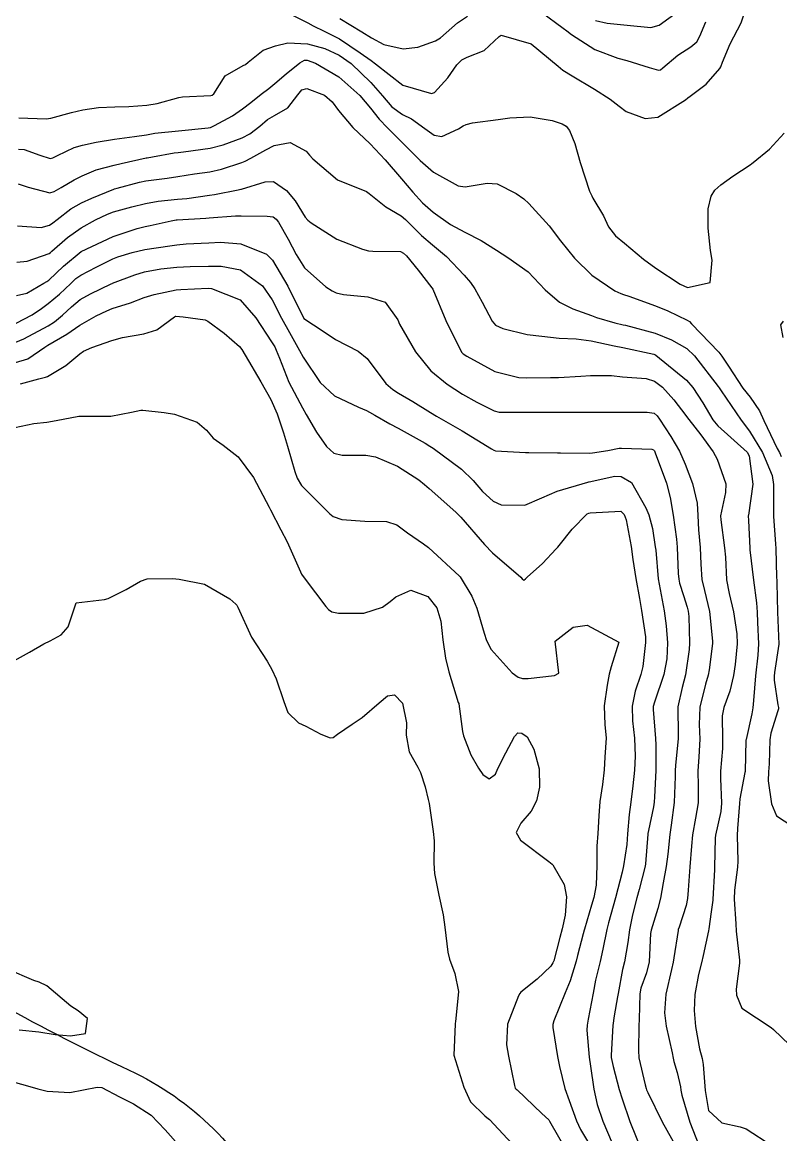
# Model space of a CAD drawing. Header units: metres. Extents: x 318500 to 325275, y 7408834 to 7428799.
# Drawn here: x 319895.3 to 319942.8, y 7411443 to 7411512.7 of the extents above; entities that cross this region are included whole.
import ezdxf

# ---------------------------------------------------------------- set-up
doc = ezdxf.new("R2010")
doc.units = ezdxf.units.M
doc.header["$MEASUREMENT"] = 0
for name, color, linetype in [('Curvas de Nivel 1m', 11, 'Continuous'), ('Curvas de Nivel 5m', 15, 'Continuous'), ('Vias Secundárias', 230, 'Continuous')]:
    doc.layers.add(name, color=color, linetype=linetype)

msp = doc.modelspace()

# ---------------------------------------------------------------- linework, layer by layer
at = {"layer": 'Curvas de Nivel 1m', "flags": 128}
for points, elevation in [([(319912.192, 7411513.127), (319913.185, 7411512.631), (319913.522, 7411512.444), (319914.204, 7411512.095), (319915.173, 7411511.617), (319916.471, 7411510.756), (319917.153, 7411510.276), (319917.435, 7411510.056), (319919.13, 7411508.711), (319920.931, 7411508.194), (319921.124, 7411508.266), (319921.952, 7411509.177), (319922.526, 7411509.986), (319922.83, 7411510.309), (319923.157, 7411510.472), (319924.238, 7411510.89), (319925.177, 7411511.773), (319925.283, 7411511.844), (319927.171, 7411511.313), (319928.854, 7411509.903), (319929.146, 7411509.655), (319929.732, 7411509.3), (319931.129, 7411508.474), (319932.127, 7411507.855), (319932.676, 7411507.407), (319933.112, 7411507.072), (319934.309, 7411506.627), (319935.109, 7411506.712), (319936.827, 7411507.794), (319936.986, 7411507.929), (319937.124, 7411508.027), (319938.132, 7411508.778), (319938.983, 7411509.762), (319939.039, 7411509.875), (319939.156, 7411510.16), (319939.627, 7411511.301), (319939.85, 7411511.753), (319940.309, 7411512.628), (319940.697, 7411513.745)], 746), ([(319931.189, 7411512.78), (319931.925, 7411512.596), (319933.186, 7411512.47), (319934.673, 7411512.337), (319935.187, 7411512.482), (319937.011, 7411513.793)], 744), ([(319895.095, 7411506.681), (319896.796, 7411506.623), (319897.095, 7411506.664), (319898.39, 7411507.017), (319899.103, 7411507.17), (319900.075, 7411507.316), (319901.106, 7411507.359), (319901.984, 7411507.379), (319903.108, 7411507.471), (319903.761, 7411507.583), (319905.116, 7411507.946), (319905.351, 7411507.982), (319907.118, 7411508.071), (319907.207, 7411508.1), (319907.295, 7411508.187), (319908.018, 7411509.296), (319909.147, 7411509.952), (319909.281, 7411510.025), (319909.446, 7411510.157), (319910.397, 7411510.912), (319911.166, 7411511.187), (319911.935, 7411511.362), (319913.168, 7411511.313), (319914.244, 7411511.014), (319915.158, 7411510.604), (319915.904, 7411510.072), (319917.132, 7411508.888), (319917.874, 7411508.049), (319918.448, 7411507.374), (319919.108, 7411506.877), (319919.687, 7411506.603), (319920.506, 7411506.009), (319921.094, 7411505.592), (319921.577, 7411505.511), (319922.629, 7411505.985), (319922.918, 7411506.166), (319923.103, 7411506.267), (319923.496, 7411506.366), (319925.106, 7411506.568), (319925.834, 7411506.666), (319927.108, 7411506.729), (319928.493, 7411506.519), (319929.104, 7411506.308), (319929.359, 7411506.153), (319929.576, 7411505.893), (319929.904, 7411505.071), (319930.236, 7411503.883), (319930.83, 7411502.087), (319930.934, 7411501.872), (319930.965, 7411501.797), (319931.038, 7411501.643), (319931.696, 7411500.53), (319932.02, 7411499.855), (319932.461, 7411499.297), (319933.005, 7411498.818), (319934.207, 7411497.828), (319934.982, 7411497.26), (319936.497, 7411496.267), (319936.964, 7411496.051), (319938.373, 7411496.365), (319938.511, 7411497.767), (319938.404, 7411498.364), (319938.256, 7411499.771), (319938.247, 7411500.986), (319938.431, 7411501.769), (319938.669, 7411502.142), (319939.051, 7411502.482), (319939.788, 7411503.024), (319940.88, 7411503.742), (319940.994, 7411503.818), (319941.072, 7411503.875), (319942.099, 7411504.71), (319943.012, 7411505.711)], 747), ([(319895.074, 7411504.718), (319895.422, 7411504.693), (319896.42, 7411504.33), (319897.067, 7411504.135), (319897.223, 7411504.163), (319897.513, 7411504.316), (319898.559, 7411504.822), (319899.077, 7411504.972), (319899.942, 7411505.151), (319901.081, 7411505.342), (319902.328, 7411505.497), (319903.084, 7411505.619), (319903.613, 7411505.706), (319905.086, 7411505.857), (319906.951, 7411506.055), (319907.089, 7411506.08), (319907.355, 7411506.186), (319908.463, 7411506.806), (319909.106, 7411507.249), (319909.623, 7411507.644), (319910.273, 7411508.148), (319910.751, 7411508.518), (319911.13, 7411508.827), (319911.839, 7411509.43), (319912.687, 7411510.117), (319912.978, 7411510.288), (319913.153, 7411510.287), (319913.675, 7411510.102), (319915.137, 7411509.245), (319916.443, 7411508.067), (319917.112, 7411507.271), (319917.651, 7411506.597), (319918.169, 7411506.044), (319919.087, 7411505.133), (319920.218, 7411504.013), (319921.059, 7411503.271), (319922.61, 7411502.421), (319923.046, 7411502.351), (319924.422, 7411502.587), (319925.049, 7411502.545), (319926.228, 7411501.932), (319926.71, 7411501.598), (319927.034, 7411501.321), (319928.29, 7411499.907), (319929.006, 7411498.981), (319929.876, 7411497.887), (319930.974, 7411496.823), (319932.405, 7411495.848), (319932.785, 7411495.669), (319932.958, 7411495.609), (319933.287, 7411495.506), (319934.951, 7411494.909), (319935.723, 7411494.584), (319936.942, 7411494.014), (319937.081, 7411493.928), (319937.215, 7411493.786), (319938.914, 7411491.998), (319939.115, 7411491.758), (319939.534, 7411491.12), (319940.432, 7411489.744), (319940.874, 7411489.174), (319941.471, 7411488.336), (319941.746, 7411487.727), (319942.578, 7411485.969), (319942.716, 7411485.712), (319942.826, 7411485.46)], 748), ([(319895.043, 7411502.535), (319895.675, 7411502.34), (319897.035, 7411501.986), (319897.299, 7411502.054), (319897.743, 7411502.313), (319898.568, 7411502.784), (319899.051, 7411503.052), (319899.927, 7411503.417), (319901.062, 7411503.721), (319901.51, 7411503.817), (319903.069, 7411504.163), (319903.131, 7411504.178), (319903.457, 7411504.236), (319904.815, 7411504.48), (319905.073, 7411504.515), (319905.403, 7411504.545), (319907.076, 7411504.772), (319907.89, 7411504.99), (319909.083, 7411505.426), (319909.566, 7411505.675), (319910.175, 7411506.149), (319910.669, 7411506.572), (319911.1, 7411506.815), (319911.94, 7411507.295), (319912.568, 7411508.118), (319912.815, 7411508.424), (319913.126, 7411508.52), (319914.223, 7411508.093), (319914.71, 7411507.682), (319915.111, 7411507.133), (319916.011, 7411506.071), (319917.085, 7411505.039), (319918.04, 7411504.045), (319919.052, 7411502.861), (319919.767, 7411502.019), (319920.376, 7411501.352), (319921.028, 7411500.766), (319922.126, 7411499.989), (319923.013, 7411499.512), (319924.041, 7411499), (319924.996, 7411498.379), (319925.707, 7411497.939), (319926.977, 7411497.042), (319928.038, 7411495.909), (319928.952, 7411495.135), (319929.772, 7411494.711), (319930.944, 7411494.289), (319931.26, 7411494.182), (319932.416, 7411493.848), (319932.938, 7411493.723), (319933.085, 7411493.692), (319934.931, 7411493.196), (319935.954, 7411492.775), (319936.916, 7411492.222), (319937.391, 7411491.783), (319938.881, 7411489.843), (319938.94, 7411489.759), (319939.061, 7411489.575), (319940.317, 7411487.745), (319940.85, 7411487.051), (319941.659, 7411485.728), (319942.258, 7411484.269), (319942.351, 7411483.717), (319942.34, 7411483.261), (319942.338, 7411481.717), (319942.469, 7411480), (319942.488, 7411479.714), (319942.528, 7411477.908), (319942.545, 7411477.713), (319942.556, 7411477.55), (319942.602, 7411475.711), (319942.67, 7411473.71), (319942.414, 7411471.943), (319942.385, 7411471.714), (319942.383, 7411471.46), (319942.622, 7411469.915), (319942.658, 7411469.747), (319942.663, 7411469.709), (319942.659, 7411469.67), (319942.618, 7411469.552), (319942.177, 7411468.136), (319942.108, 7411467.717), (319942.065, 7411466.22), (319942.03, 7411465.718), (319942.005, 7411465.169), (319942.219, 7411463.715), (319942.529, 7411462.967), (319944.51, 7411461.68)], 749), ([(319894.979, 7411497.631), (319895.625, 7411497.695), (319896.988, 7411498.184), (319897.073, 7411498.235), (319897.163, 7411498.318), (319898.135, 7411499.172), (319899.005, 7411499.793), (319899.9, 7411500.287), (319900.644, 7411500.647), (319901.018, 7411500.782), (319902.179, 7411501.097), (319903.026, 7411501.308), (319903.808, 7411501.452), (319905.03, 7411501.573), (319905.611, 7411501.632), (319907.035, 7411501.834), (319907.338, 7411501.883), (319908.818, 7411502.163), (319909.002, 7411502.199), (319909.041, 7411502.21), (319910.525, 7411502.668), (319911.048, 7411502.691), (319911.862, 7411502.128), (319912.39, 7411501.479), (319913.024, 7411500.463), (319913.18, 7411500.266), (319913.392, 7411500.104), (319915.005, 7411499.082), (319916.602, 7411498.458), (319916.994, 7411498.347), (319917.256, 7411498.318), (319918.994, 7411498.297), (319919.176, 7411498.211), (319919.359, 7411498.024), (319920.096, 7411497.132), (319920.961, 7411496.034), (319920.982, 7411496), (319921.009, 7411495.95), (319921.831, 7411493.991), (319922.717, 7411492.178), (319922.837, 7411491.981), (319922.909, 7411491.908), (319923.134, 7411491.749), (319924.893, 7411490.786), (319926.391, 7411490.424), (319926.887, 7411490.4), (319928.384, 7411490.409), (319928.888, 7411490.425), (319930.272, 7411490.496), (319930.89, 7411490.547), (319932.206, 7411490.535), (319932.889, 7411490.465), (319934.362, 7411490.351), (319934.885, 7411490.183), (319935.386, 7411489.812), (319936.095, 7411489.024), (319936.863, 7411488.041), (319936.964, 7411487.891), (319937.037, 7411487.787), (319937.791, 7411486.831), (319938.561, 7411485.764), (319938.823, 7411485.292), (319939.356, 7411483.754), (319939.33, 7411483.219), (319939.032, 7411481.757), (319939.036, 7411481.498), (319939.284, 7411479.755), (319939.337, 7411479.158), (319939.409, 7411477.753), (319939.567, 7411476.896), (319939.846, 7411475.749), (319940.053, 7411474.372), (319940.062, 7411473.746), (319939.947, 7411472.451), (319939.84, 7411471.748), (319939.606, 7411470.774), (319939.235, 7411469.754), (319939.134, 7411469.233), (319939.153, 7411467.754), (319939.147, 7411467.189), (319939.026, 7411465.755), (319939.015, 7411465.296), (319939.093, 7411463.754), (319939.054, 7411463.233), (319938.709, 7411461.758), (319938.687, 7411461.579), (319938.656, 7411459.758), (319938.65, 7411459.587), (319938.547, 7411457.759), (319938.54, 7411457.678), (319938.448, 7411456.951), (319938.294, 7411455.9), (319938.265, 7411455.762), (319937.947, 7411454.227), (319937.844, 7411453.768), (319937.653, 7411453.032), (319937.414, 7411451.774), (319937.368, 7411450.772), (319937.451, 7411449.773), (319937.717, 7411448.381), (319937.882, 7411447.767), (319937.945, 7411447.394), (319938.066, 7411445.764), (319938.281, 7411444.524), (319939.115, 7411443.752), (319940.266, 7411443.497), (319940.63, 7411443.369), (319942.249, 7411442.315)], 751), ([(319894.948, 7411495.55), (319895.586, 7411495.705), (319896.659, 7411496.325), (319896.855, 7411496.428), (319896.963, 7411496.516), (319897.896, 7411497.391), (319898.99, 7411498.3), (319901, 7411499.239), (319902.505, 7411499.747), (319903.006, 7411499.871), (319903.308, 7411499.935), (319904.636, 7411500.224), (319904.943, 7411500.289), (319905.011, 7411500.295), (319906.81, 7411500.397), (319907.013, 7411500.411), (319908.65, 7411500.531), (319909.016, 7411500.542), (319910.645, 7411500.514), (319911.015, 7411500.484), (319911.215, 7411500.339), (319911.35, 7411500.135), (319911.963, 7411499.085), (319912.46, 7411498.118), (319912.978, 7411497.292), (319914.321, 7411496.09), (319914.705, 7411495.833), (319914.956, 7411495.711), (319915.423, 7411495.608), (319916.954, 7411495.474), (319918.04, 7411495.133), (319918.817, 7411494.032), (319918.936, 7411493.754), (319919.938, 7411492.015), (319920.893, 7411490.841), (319921.911, 7411489.99), (319922.874, 7411489.376), (319923.766, 7411488.863), (319924.864, 7411488.322), (319925.169, 7411488.252), (319926.863, 7411488.242), (319928.527, 7411488.24), (319928.863, 7411488.242), (319929.211, 7411488.242), (319930.864, 7411488.255), (319931.252, 7411488.253), (319932.864, 7411488.252), (319934.439, 7411488.25), (319934.864, 7411488.175), (319935.063, 7411488.018), (319935.216, 7411487.815), (319935.918, 7411486.73), (319936.458, 7411485.796), (319936.818, 7411484.994), (319937.282, 7411483.783), (319937.565, 7411482.556), (319937.599, 7411481.778), (319937.658, 7411480.886), (319937.754, 7411479.775), (319937.79, 7411478.718), (319937.866, 7411477.773), (319938.026, 7411477.083), (319938.333, 7411475.766), (319938.522, 7411473.912), (319938.516, 7411473.762), (319938.309, 7411472.101), (319938.246, 7411471.766), (319938.08, 7411471.214), (319937.723, 7411469.773), (319937.686, 7411468.692), (319937.724, 7411467.773), (319937.676, 7411466.671), (319937.608, 7411465.774), (319937.62, 7411464.844), (319937.634, 7411463.774), (319937.47, 7411462.832), (319937.269, 7411461.779), (319937.203, 7411461.076), (319937.108, 7411459.781), (319937.004, 7411458.321), (319936.96, 7411457.783), (319936.879, 7411457.359), (319936.433, 7411456.001), (319936.378, 7411455.844), (319936.367, 7411455.791), (319936.114, 7411454.084), (319936.06, 7411453.795), (319935.951, 7411453.352), (319935.603, 7411451.802), (319935.526, 7411450.639), (319935.615, 7411449.801), (319935.991, 7411448.129), (319936.061, 7411447.794), (319936.108, 7411447.584), (319936.311, 7411446.887), (319936.516, 7411446), (319936.545, 7411445.786), (319936.596, 7411445.485), (319937.101, 7411443.778), (319937.67, 7411442.347)], 752), ([(319894.925, 7411493.811), (319895.933, 7411494.335), (319896.52, 7411494.742), (319896.941, 7411495.044), (319897.639, 7411495.624), (319898.341, 7411496.306), (319898.657, 7411496.611), (319898.968, 7411496.83), (319899.943, 7411497.318), (319900.984, 7411497.837), (319901.288, 7411497.963), (319902.198, 7411498.252), (319902.992, 7411498.438), (319904.548, 7411498.671), (319904.995, 7411498.73), (319905.566, 7411498.781), (319906.997, 7411498.843), (319907.711, 7411498.893), (319908.996, 7411498.789), (319910.595, 7411498.144), (319910.984, 7411497.76), (319911.93, 7411496.125), (319912.93, 7411494.11), (319914.153, 7411493.317), (319914.921, 7411492.794), (319916.331, 7411492.066), (319916.903, 7411491.614), (319918.066, 7411490.042), (319918.501, 7411489.662), (319918.874, 7411489.445), (319919.772, 7411488.92), (319920.862, 7411488.225), (319921.235, 7411487.996), (319922.846, 7411487.076), (319924.686, 7411485.952), (319924.829, 7411485.866), (319924.948, 7411485.829), (319926.827, 7411485.727), (319927.018, 7411485.727), (319928.827, 7411485.705), (319929.018, 7411485.706), (319930.827, 7411485.68), (319931.003, 7411485.692), (319931.979, 7411485.853), (319932.688, 7411485.987), (319932.832, 7411485.997), (319934.733, 7411485.92), (319934.831, 7411485.889), (319934.888, 7411485.819), (319934.941, 7411485.706), (319935.654, 7411483.807), (319935.883, 7411482.896), (319936.059, 7411481.801), (319936.267, 7411480.288), (319936.308, 7411479.797), (319936.385, 7411478.135), (319936.411, 7411477.795), (319936.463, 7411477.539), (319936.71, 7411476.76), (319936.947, 7411476.03), (319937.006, 7411475.785), (319937.039, 7411475.441), (319937.092, 7411473.784), (319937.072, 7411473.376), (319936.843, 7411471.787), (319936.632, 7411471.014), (319936.355, 7411469.794), (319936.369, 7411468.018), (319936.371, 7411467.793), (319936.214, 7411466.147), (319936.195, 7411465.795), (319936.189, 7411465.428), (319936.118, 7411463.796), (319935.936, 7411462.382), (319935.846, 7411461.8), (319935.721, 7411460.573), (319935.618, 7411459.803), (319935.429, 7411458.765), (319935.26, 7411457.808), (319935.1, 7411457.16), (319934.68, 7411455.816), (319934.652, 7411455.592), (319934.559, 7411453.818), (319934.393, 7411453.128), (319934.036, 7411452.171), (319933.975, 7411451.824), (319933.935, 7411450.245), (319933.921, 7411449.824), (319933.882, 7411448.269), (319933.922, 7411447.824), (319934.303, 7411446.117), (319934.369, 7411445.887), (319934.395, 7411445.819), (319934.469, 7411445.646), (319935.374, 7411443.803), (319936.247, 7411442.237)], 753), ([(319894.913, 7411492.638), (319895.411, 7411492.838), (319896.923, 7411493.656), (319897.332, 7411493.91), (319897.82, 7411494.311), (319898.4, 7411494.844), (319898.945, 7411495.292), (319899.578, 7411495.664), (319900.867, 7411496.271), (319900.929, 7411496.302), (319900.961, 7411496.314), (319902.363, 7411496.855), (319902.972, 7411497.036), (319903.987, 7411497.218), (319904.977, 7411497.325), (319905.814, 7411497.371), (319906.978, 7411497.384), (319907.763, 7411497.393), (319908.975, 7411497.151), (319910.345, 7411496.146), (319910.947, 7411495.288), (319911.537, 7411494.131), (319912.031, 7411493.233), (319912.665, 7411492.114), (319912.904, 7411491.684), (319913.964, 7411490.094), (319914.868, 7411489.265), (319916.364, 7411488.559), (319916.854, 7411488.354), (319917.045, 7411488.249), (319917.374, 7411488.052), (319918.33, 7411487.516), (319918.848, 7411487.248), (319920.541, 7411486.298), (319920.832, 7411486.125), (319921.028, 7411485.998), (319922.811, 7411484.682), (319923.544, 7411483.969), (319924.12, 7411483.287), (319924.787, 7411482.679), (319925.293, 7411482.451), (319926.785, 7411482.422), (319927.829, 7411482.871), (319928.794, 7411483.288), (319930.725, 7411483.871), (319930.783, 7411483.887), (319930.8, 7411483.891), (319932.405, 7411484.247), (319932.806, 7411484.222), (319933.459, 7411483.833), (319934.357, 7411482.252), (319934.529, 7411481.823), (319934.767, 7411480.95), (319934.943, 7411479.817), (319934.968, 7411479.595), (319935.126, 7411477.814), (319935.363, 7411476.466), (319935.498, 7411475.808), (319935.625, 7411474.867), (319935.7, 7411473.805), (319935.661, 7411472.799), (319935.468, 7411471.808), (319934.887, 7411470.081), (319934.813, 7411469.817), (319934.809, 7411469.625), (319934.961, 7411467.814), (319934.979, 7411467.419), (319934.977, 7411465.814), (319934.893, 7411464.164), (319934.867, 7411463.815), (319934.826, 7411463.526), (319934.513, 7411462.044), (319934.475, 7411461.856), (319934.47, 7411461.82), (319934.335, 7411459.968), (319934.312, 7411459.822), (319933.931, 7411458.36), (319933.794, 7411457.827), (319933.511, 7411456.762), (319933.318, 7411455.831), (319933.217, 7411455.033), (319933.005, 7411453.834), (319932.888, 7411453.342), (319932.614, 7411451.838), (319932.583, 7411451.632), (319932.359, 7411450.438), (319932.276, 7411449.841), (319932.176, 7411447.988), (319932.189, 7411447.842), (319932.311, 7411447.273), (319932.691, 7411445.836), (319932.863, 7411445.256), (319933.352, 7411443.829), (319934.093, 7411441.971)], 754), ([(319895.208, 7411490.012), (319896.344, 7411490.328), (319896.764, 7411490.439), (319896.882, 7411490.483), (319898.037, 7411491.165), (319898.904, 7411491.894), (319899.134, 7411492.069), (319899.66, 7411492.289), (319900.915, 7411492.738), (319901.582, 7411492.925), (319902.919, 7411493.157), (319903.745, 7411493.409), (319904.844, 7411494.221), (319904.905, 7411494.246), (319904.93, 7411494.251), (319905.384, 7411494.213), (319906.759, 7411494.024), (319906.928, 7411493.951), (319907.948, 7411493.202), (319908.912, 7411492.349), (319909.049, 7411492.159), (319909.258, 7411491.804), (319910.251, 7411490.146), (319910.864, 7411489.044), (319911.263, 7411488.134), (319911.659, 7411486.949), (319911.914, 7411486.124), (319912.384, 7411484.539), (319912.529, 7411484.114), (319912.793, 7411483.652), (319914.354, 7411482.086), (319914.563, 7411481.878), (319914.766, 7411481.711), (319915.312, 7411481.527), (319916.764, 7411481.424), (319918.12, 7411481.396), (319918.762, 7411481.183), (319919.422, 7411480.682), (319920.428, 7411480.005), (319920.747, 7411479.777), (319922.685, 7411477.98), (319922.72, 7411477.937), (319923.455, 7411476.717), (319923.77, 7411475.964), (319924.223, 7411474.411), (319924.367, 7411473.955), (319924.661, 7411473.382), (319925.981, 7411471.93), (319926.361, 7411471.648), (319926.636, 7411471.567), (319926.986, 7411471.567), (319928.639, 7411471.764), (319928.904, 7411471.896), (319928.67, 7411473.9), (319929.791, 7411474.776), (319930.686, 7411474.905), (319932.67, 7411473.84), (319932.19, 7411472.304), (319932.052, 7411471.849), (319931.932, 7411471.15), (319931.738, 7411469.853), (319931.788, 7411468.666), (319931.863, 7411467.851), (319931.781, 7411466.643), (319931.732, 7411465.852), (319931.635, 7411464.938), (319931.481, 7411463.856), (319931.416, 7411462.968), (319931.34, 7411461.858), (319931.287, 7411461.069), (319931.288, 7411459.858), (319931.24, 7411458.63), (319931.086, 7411457.861), (319930.946, 7411457.369), (319930.503, 7411455.869), (319930.488, 7411455.811), (319930.426, 7411455.574), (319930.068, 7411454.212), (319929.988, 7411453.876), (319929.621, 7411452.642), (319929.305, 7411451.886), (319928.581, 7411450.126), (319928.53, 7411449.897), (319928.538, 7411449.707), (319928.83, 7411447.892), (319928.938, 7411447.263), (319929.283, 7411445.885), (319929.549, 7411445.148), (319930.005, 7411443.874), (319930.262, 7411443.333), (319931.146, 7411441.856)], 756), ([(319942.942, 7411493.944), (319942.772, 7411493.713), (319942.928, 7411492.913)], 747), ([(319894.839, 7411487.279), (319896.037, 7411487.527), (319896.843, 7411487.621), (319897.431, 7411487.727), (319898.847, 7411487.995), (319900.562, 7411487.989), (319900.847, 7411487.999), (319902.153, 7411488.25), (319902.728, 7411488.366), (319902.852, 7411488.374), (319904.193, 7411488.227), (319904.849, 7411488.115), (319906.257, 7411487.612), (319906.839, 7411487.126), (319907.268, 7411486.617), (319907.878, 7411486.174), (319908.819, 7411485.442), (319909.795, 7411484.15), (319910.772, 7411482.306), (319910.849, 7411482.139), (319911.503, 7411480.874), (319911.901, 7411480.123), (319912.722, 7411478.241), (319912.789, 7411478.109), (319913.024, 7411477.797), (319914.317, 7411476.086), (319914.486, 7411475.881), (319914.687, 7411475.749), (319915.103, 7411475.658), (319916.686, 7411475.651), (319917.854, 7411476.043), (319918.349, 7411476.382), (319918.7, 7411476.691), (319919.633, 7411477.09), (319920.701, 7411476.7), (319921.263, 7411475.994), (319921.525, 7411475.148), (319921.636, 7411473.99), (319921.802, 7411472.839), (319922.024, 7411471.986), (319922.611, 7411470.071), (319922.638, 7411470.007), (319922.65, 7411469.979), (319922.873, 7411468.255), (319922.931, 7411467.975), (319923.385, 7411466.781), (319923.877, 7411465.96), (319924.152, 7411465.554), (319924.55, 7411465.287), (319924.929, 7411465.569), (319925.09, 7411465.942), (319925.595, 7411466.914), (319926.132, 7411467.927), (319926.346, 7411468.172), (319926.593, 7411468.152), (319926.93, 7411467.917), (319927.343, 7411467.147), (319927.681, 7411465.909), (319927.693, 7411464.758), (319927.503, 7411463.91), (319927.173, 7411463.264), (319926.516, 7411462.507), (319926.224, 7411461.924), (319926.503, 7411461.438), (319928.272, 7411460.114), (319928.481, 7411459.944), (319928.521, 7411459.899), (319929.237, 7411458.664), (319929.377, 7411457.886), (319929.294, 7411456.738), (319929.109, 7411455.89), (319928.961, 7411455.353), (319928.585, 7411453.897), (319928.534, 7411453.762), (319928.395, 7411453.556), (319927.545, 7411452.746), (319926.526, 7411451.918), (319926.452, 7411451.836), (319926.368, 7411451.689), (319925.695, 7411449.93), (319925.634, 7411448.627), (319925.745, 7411447.929), (319926.124, 7411446.091), (319926.178, 7411445.922), (319926.226, 7411445.857), (319926.289, 7411445.802), (319927.844, 7411444.335), (319928.27, 7411443.926), (319928.321, 7411443.847), (319929.451, 7411441.882)], 757), ([(319894.644, 7411472.595), (319895.763, 7411473.223), (319896.661, 7411473.748), (319897.048, 7411473.932), (319897.755, 7411474.309), (319898.174, 7411474.806), (319898.69, 7411476.3), (319900.448, 7411476.519), (319900.695, 7411476.587), (319901.82, 7411477.137), (319902.711, 7411477.67), (319903.14, 7411477.809), (319904.714, 7411477.823), (319905.13, 7411477.798), (319906.709, 7411477.466), (319908.3, 7411476.562), (319908.691, 7411476.227), (319908.747, 7411476.159), (319908.807, 7411476.041), (319909.655, 7411474.15), (319910.648, 7411472.657), (319910.943, 7411472.135), (319911.205, 7411471.557), (319911.689, 7411470.124), (319911.929, 7411469.446), (319912.597, 7411468.797), (319913.065, 7411468.573), (319914.01, 7411468.089), (319914.587, 7411467.85), (319914.783, 7411467.883), (319915.043, 7411468.075), (319915.962, 7411468.701), (319916.601, 7411469.128), (319917.665, 7411470.044), (319918.18, 7411470.474), (319918.618, 7411470.545), (319919.119, 7411470.022), (319919.372, 7411468.792), (319919.349, 7411468.019), (319919.536, 7411466.977), (319920.073, 7411466.007), (319920.242, 7411465.691), (319920.542, 7411464.785), (319920.733, 7411463.998), (319920.778, 7411463.747), (319921.042, 7411461.995), (319921.09, 7411461.405), (319921.074, 7411459.994), (319921.109, 7411459.355), (319921.383, 7411457.991), (319921.657, 7411456.768), (319921.776, 7411455.987), (319921.957, 7411454.434), (319922.048, 7411453.984), (319922.387, 7411453.1), (319922.628, 7411451.976), (319922.441, 7411450.069), (319922.42, 7411449.979), (319922.411, 7411449.917), (319922.32, 7411447.98), (319922.966, 7411445.97), (319923.382, 7411445.065), (319924.272, 7411444.177), (319924.405, 7411444.081), (319924.573, 7411443.945), (319926.243, 7411442.129)], 758), ([(319895.112, 7411449.564), (319896.337, 7411449.435), (319897.368, 7411449.276), (319898.333, 7411449.193), (319899.274, 7411449.348), (319899.403, 7411450.284), (319898.808, 7411450.747), (319898.357, 7411451.046), (319896.848, 7411452.315), (319896.374, 7411452.555), (319896.044, 7411452.656), (319894.385, 7411453.364)], 758), ([(319894.597, 7411446.345), (319895.933, 7411445.972), (319896.285, 7411445.863), (319896.879, 7411445.719), (319898.283, 7411445.635), (319899.997, 7411445.984), (319900.287, 7411445.947), (319901.389, 7411445.362), (319902.277, 7411444.944), (319903.374, 7411444.229), (319904.256, 7411443.298), (319905.24, 7411442.205)], 759)]:
    msp.add_lwpolyline(points, dxfattribs=dict(at, elevation=elevation))
at = {"layer": 'Curvas de Nivel 5m', "flags": 128}
for points, elevation in [([(319915.188, 7411512.886), (319916.569, 7411512.066), (319917.174, 7411511.683), (319917.953, 7411511.263), (319919.164, 7411510.988), (319920.076, 7411511.107), (319921.172, 7411511.489), (319921.49, 7411511.682), (319921.848, 7411511.993), (319922.558, 7411512.615), (319923.191, 7411513.033)], 745), ([(319927.808, 7411513.3), (319929.184, 7411512.281), (319929.4, 7411512.115), (319929.692, 7411511.892), (319931.166, 7411510.958), (319932.589, 7411510.418), (319933.156, 7411510.27), (319934.557, 7411509.826), (319935.148, 7411509.654), (319935.276, 7411509.69), (319935.414, 7411509.816), (319936.355, 7411510.609), (319937.17, 7411511.116), (319937.535, 7411511.425), (319937.722, 7411511.782), (319938.107, 7411512.694)], 745), ([(319895.006, 7411499.918), (319896.487, 7411499.81), (319897.006, 7411499.952), (319897.231, 7411500.094), (319897.495, 7411500.315), (319898.35, 7411500.976), (319899.026, 7411501.359), (319899.673, 7411501.648), (319901.039, 7411502.209), (319901.085, 7411502.224), (319901.243, 7411502.267), (319902.64, 7411502.652), (319903.047, 7411502.73), (319904.384, 7411502.893), (319905.052, 7411502.998), (319906.089, 7411503.17), (319907.057, 7411503.295), (319907.787, 7411503.451), (319909.066, 7411503.881), (319909.261, 7411503.965), (319909.621, 7411504.154), (319910.55, 7411504.67), (319911.078, 7411504.941), (319912.083, 7411505.128), (319913.075, 7411504.597), (319913.299, 7411504.332), (319913.495, 7411504.104), (319915.051, 7411502.799), (319916.867, 7411502.062), (319917.039, 7411501.948), (319918.08, 7411501.094), (319919.025, 7411500.531), (319919.309, 7411500.312), (319919.588, 7411500.021), (319920.304, 7411499.305), (319921.001, 7411498.728), (319921.877, 7411497.991), (319922.973, 7411496.831), (319923.363, 7411496.371), (319923.652, 7411495.97), (319924.113, 7411495.124), (319924.726, 7411493.953), (319924.936, 7411493.701), (319925.399, 7411493.477), (319926.928, 7411493.115), (319927.842, 7411492.995), (319928.925, 7411492.883), (319929.98, 7411492.829), (319930.923, 7411492.711), (319932.359, 7411492.407), (319932.917, 7411492.288), (319934.859, 7411491.873), (319934.911, 7411491.857), (319934.979, 7411491.819), (319936.887, 7411490.248), (319937.294, 7411489.784), (319937.918, 7411488.822), (319938.549, 7411487.765), (319938.855, 7411487.393), (319940.696, 7411485.741), (319940.827, 7411485.509), (319941.058, 7411483.736), (319940.781, 7411481.791), (319940.766, 7411481.754), (319940.776, 7411481.461), (319940.864, 7411479.738), (319940.869, 7411479.617), (319941.085, 7411477.735), (319941.273, 7411476.299), (319941.318, 7411475.731), (319941.348, 7411475.072), (319941.399, 7411473.729), (319941.361, 7411473.028), (319941.222, 7411471.731), (319941.083, 7411470.191), (319941.055, 7411469.733), (319940.996, 7411469.353), (319940.623, 7411467.74), (319940.619, 7411467.71), (319940.568, 7411465.74), (319940.559, 7411465.681), (319940.244, 7411464.042), (319940.213, 7411463.743), (319940.09, 7411462.171), (319940.062, 7411461.744), (319940.101, 7411460.129), (319940.085, 7411459.744), (319939.904, 7411458.307), (319939.89, 7411457.746), (319939.975, 7411456.206), (319940.01, 7411455.744), (319940.206, 7411453.939), (319940.211, 7411453.742), (319940.016, 7411452.112), (319940.018, 7411451.744), (319940.368, 7411450.925), (319942.201, 7411449.712), (319942.348, 7411449.597), (319944.32, 7411447.68)], 750), ([(319894.895, 7411491.347), (319895.649, 7411491.589), (319896.716, 7411492.323), (319896.911, 7411492.446), (319898.098, 7411493.128), (319898.924, 7411493.691), (319899.937, 7411494.285), (319900.61, 7411494.6), (319900.937, 7411494.727), (319902.095, 7411495.101), (319902.948, 7411495.424), (319903.564, 7411495.621), (319904.955, 7411495.898), (319905.241, 7411495.93), (319906.957, 7411496.009), (319907.148, 7411495.997), (319908.947, 7411495.27), (319909.943, 7411494.15), (319910.915, 7411492.659), (319911.115, 7411492.34), (319911.216, 7411492.135), (319911.415, 7411491.62), (319912.002, 7411490.123), (319912.856, 7411488.507), (319913.093, 7411488.106), (319913.739, 7411486.997), (319914.361, 7411486.087), (319914.824, 7411485.683), (319915.339, 7411485.558), (319916.822, 7411485.556), (319917.423, 7411485.449), (319918.813, 7411484.868), (319920.137, 7411484.01), (319920.503, 7411483.712), (319920.795, 7411483.46), (319922.464, 7411481.983), (319922.775, 7411481.664), (319924.246, 7411479.958), (319924.742, 7411479.435), (319926.528, 7411477.923), (319926.617, 7411477.819), (319926.718, 7411477.727), (319926.821, 7411477.817), (319926.912, 7411477.918), (319927.872, 7411478.769), (319928.747, 7411479.68), (319928.849, 7411479.798), (319928.926, 7411479.897), (319929.732, 7411480.919), (319930.674, 7411481.872), (319930.781, 7411481.926), (319930.857, 7411481.945), (319932.782, 7411482.04), (319933.001, 7411481.838), (319933.115, 7411481.497), (319933.425, 7411479.833), (319933.545, 7411479.025), (319933.731, 7411477.83), (319933.951, 7411476.585), (319934.077, 7411475.826), (319934.328, 7411474.17), (319934.34, 7411473.823), (319934.16, 7411472.312), (319934.047, 7411471.826), (319933.688, 7411470.771), (319933.5, 7411469.831), (319933.522, 7411468.915), (319933.636, 7411467.83), (319933.692, 7411466.71), (319933.645, 7411465.829), (319933.538, 7411464.843), (319933.407, 7411463.831), (319933.306, 7411463.055), (319933.209, 7411461.833), (319933.152, 7411461.182), (319932.958, 7411459.835), (319932.873, 7411459.439), (319932.46, 7411457.84), (319932.006, 7411456.277), (319931.902, 7411455.848), (319931.653, 7411454.609), (319931.482, 7411453.854), (319931.209, 7411452.684), (319931.043, 7411451.86), (319930.735, 7411450.244), (319930.677, 7411449.865), (319930.666, 7411449.545), (319930.803, 7411447.863), (319930.876, 7411447.297), (319931.103, 7411445.858), (319931.31, 7411444.885), (319931.649, 7411443.849), (319932.25, 7411442.48)], 755)]:
    msp.add_lwpolyline(points, dxfattribs=dict(at, elevation=elevation))
at = {"layer": 'Vias Secundárias'}
msp.add_lwpolyline([(319839.094, 7411590.289, 0.022539), (319838.609, 7411564.823, 0.10643), (319840.924, 7411555.284, 0.140584), (319850.03, 7411545.097, 0.041972), (319857.809, 7411541.067, -0.327857), (319868.493, 7411523.362, -0.076456), (319864.972, 7411509.173), (319861.138, 7411500), (319858.766, 7411493.907, 0.180346), (319858.651, 7411485.876, 0.093017), (319864.858, 7411475.236, 0.025184), (319874.282, 7411465.398, 0.042709), (319886.292, 7411455.86, 0.037288), (319901.999, 7411447.048, -0.174166), (319911.016, 7411438.099, -0.079464)], format="xyb", dxfattribs=at)

doc.saveas('drawing.dxf')
